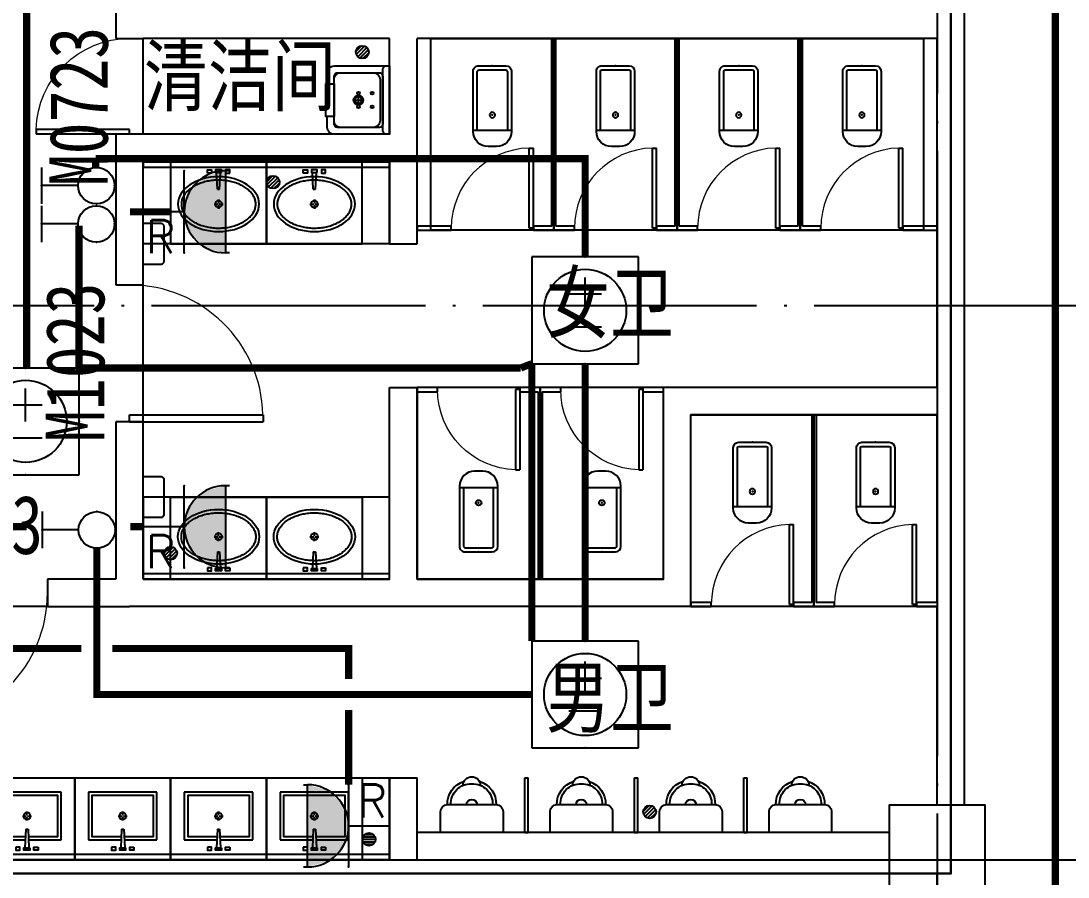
# Model space of a CAD drawing. Extents: x -233336 to 840473, y -28113 to 330904.
# Drawn here: x 34706 to 42356, y 7574 to 13828 of the extents above; entities that cross this region are included whole.
import ezdxf
from ezdxf.enums import TextEntityAlignment as Align
from ezdxf.xclip import XClip

# ---------------------------------------------------------------- set-up
doc = ezdxf.new("R2010")
doc.units = 0
doc.header["$LTSCALE"] = 1000
doc.header["$XCLIPFRAME"] = 2
doc.linetypes.add('104-14# 核心筒$0$DOTE', pattern=[2.4200000000000004, 2, -0.2, 0.02, -0.2])
doc.linetypes.add('DASH', pattern=[0.35, 0.25, -0.1])
doc.layers.get('0').update_dxf_attribs({"linetype": 'CONTINUOUS'})
for name, color, linetype in [('104-14# 核心筒$0$02-TEXT_标注', 9, 'CONTINUOUS'), ('104-14# 核心筒$0$02-TEXT_门窗', 9, 'CONTINUOUS'), ('104-14# 核心筒$0$A-C_门', 8, 'CONTINUOUS'), ('104-14# 核心筒$0$A-I_卫-洁具', 8, 'CONTINUOUS'), ('104-14# 核心筒$0$A-I_卫-隔断', 8, 'CONTINUOUS'), ('104-14# 核心筒$0$A-TECH_水', 3, 'CONTINUOUS'), ('104-14# 核心筒$0$A_AXIS-轴线', 8, '104-14# 核心筒$0$DOTE'), ('104-14# 核心筒$0$A_STR-砌块墙', 7, 'CONTINUOUS'), ('104-14# 核心筒$0$A_STR-砼柱', 8, 'CONTINUOUS'), ('EQUIP-动力', 80, 'CONTINUOUS'), ('EQUIP-插座', 80, 'CONTINUOUS'), ('EQUIP-照明', 80, 'CONTINUOUS'), ('WIRE-动力控制', 160, 'DASH'), ('WIRE-插座', 160, 'CONTINUOUS'), ('X-104 14#平面$0$05-填充_天正', 8, 'CONTINUOUS')]:
    doc.layers.add(name, color=color, linetype=linetype)
doc.layers.add('104-14# 核心筒$0$04-不打印_辅助线', color=8, linetype='CONTINUOUS', plot=False)
doc.layers.add('X-104 14#平面$0$000套内', color=8, linetype='CONTINUOUS', lineweight=30)
doc.styles.add('104-14# 核心筒$0$_TCH_WINDOW', font='STXIHEI.TTF', dxfattribs={"width": 0.8, "height": 3.5})
doc.styles.add('104-14# 核心筒$0$Standard', font='STXIHEI.TTF', dxfattribs={"width": 0.8})
doc.styles.add('_TEL_DIM', font='ROMANS2', dxfattribs={"width": 0.8, "height": 3.5, "bigfont": 'HZDF2'})
doc.styles.get("Standard").update_dxf_attribs({"font": 'GBENOR', "bigfont": 'GBCBIG'})

# ---------------------------------------------------------------- blocks, each defined once
blk = doc.blocks.new('104-14# 核心筒$0$jhat')
for p, q in [((-395, -250.0000000000582), (-395, 249.9999999999418)), ((-395, 249.9999999999418), (-44.99999999994179, 249.9999999999418)), ((-44.99999999994179, 249.9999999999418), (-44.99999999994179, 11.73657725605881)), ((-219.9999999999418, 32.25599999987753), (-219.9999999999418, 5.03999999986263)), ((-124.8214514199644, 8.000000000058208), (11.68149024352897, 14.3899337601033)), ((-124.8214514199644, 7.999999999941792), (-124.8214514199644, -8.000000000058208)), ((11.68149024352897, 14.3899337601033), (11.68149024352897, -14.3899337601033)), ((-225.0399999999208, -1.164153218269348e-10), (-253.7679999999236, -1.164153218269348e-10)), ((-219.9999999999418, -5.040000000095461), (-219.9999999999418, -32.76000000012573)), ((-186.7359999999171, -1.164153218269348e-10), (-214.9599999999045, -1.164153218269348e-10)), ((-124.8214514199644, -8.000000000058208), (11.68149024352897, -14.3899337601033)), ((-44.99999999994179, -12.38077738613356), (-44.99999999994179, -250.0000000000582)), ((-44.99999999994179, -250.0000000000582), (-395, -250.0000000000582))]:
    blk.add_line(p, q)
at = {"color": 8}
blk.add_lwpolyline([(-69.99999999994179, -11.06304409715813), (-69.99999999994179, -225.0000000000582), (-370, -225.0000000000582), (-370, 224.9999999999418), (-69.99999999994179, 224.9999999999418), (-69.99999999994179, 10.56628493819153)], dxfattribs=at)
for points in [[(7.191454842337407, 81.35012003820157), (30, 81.35012003820157), (30, 51.35012003820157), (7.191454842337407, 51.35012003820157)], [(11.68149024352897, -21.35012003820157), (30, -21.35012003820157), (30, 21.35012003820157), (11.68149024352897, 21.35012003820157)], [(7.191454842337407, -81.35012003820157), (30, -81.35012003820157), (30, -51.35012003820157), (7.191454842337407, -51.35012003820157)]]:
    blk.add_lwpolyline(points, close=True)
at = {"ltscale": 1000, "const_width": 0.8399999999999999}
blk.add_lwpolyline([(-219.5799999999581, 0.1399999998975545, 0.9999999999999999), (-220.4199999999255, 0.1399999998975545, 0.9999999999999999)], format="xyb", close=True, dxfattribs=at)
blk.add_circle((-219.9999999999418, -1.164153218269348e-10), 25.2)
at = {"layer": '104-14# 核心筒$0$04-不打印_辅助线'}
blk.add_lwpolyline([(100.0000000001164, -350), (100.0000000000582, 350), (-499.9999999999418, 350), (-499.9999999998836, -350)], close=True, dxfattribs=at)
blk = doc.blocks.new('104-14# 核心筒$0$$lvtry$00000200')
at = {"color": 0}
for p, q in [((-109.7834388052506, -40.0000000100008, 1e-08), (-109.7834388052433, -469.6564289897615, 1e-08)), ((99.78343880524335, -30.0000000100008, 1e-08), (-99.78343880524335, -30.0000000100008, 1e-08)), ((109.7834388052361, -469.6564289897615, 1e-08), (109.7834388052361, -40.0000000100008, 1e-08))]:
    blk.add_line(p, q, dxfattribs=at)
at = {"color": 0, "elevation": 1e-08}
blk.add_lwpolyline([(99.78343880524335, -1.000080374069512e-08), (-99.78343880524335, -1.000080374069512e-08, 0.4142135623730951), (-139.7834388052433, -40.0000000100008), (-139.7834388052433, -479.6564289897615, 0.4142135623730951), (-29.78343880524335, -589.6564289897615), (29.78343880523607, -589.6564289897615, 0.4142135623730903), (139.7834388052361, -479.6564289897633), (139.7834388052361, -40.0000000100008, 0.4142135623730951)], format="xyb", close=True, dxfattribs=at)
blk.add_lwpolyline([(139.7834388052361, -469.6564289897615), (-139.7834388052433, -469.6564289897615)], dxfattribs=at)
at = {"color": 0}
blk.add_circle((0, -358.6146012114659, 1e-08), 20, dxfattribs=at)
for centre, start, end in [((-99.78343880525063, -40.0000000100008, 1e-08), 90, 180), ((99.78343880523607, -40.0000000100008, 1e-08), 0, 90)]:
    blk.add_arc(centre, 10, start, end, dxfattribs=at)
for p in [(0, 0), (0, -358.6146012114659, 1e-08)]:
    blk.add_point(p, dxfattribs=at)
blk = doc.blocks.new('104-14# 核心筒$0$hgfasg')
at = {"layer": '104-14# 核心筒$0$04-不打印_辅助线'}
blk.add_lwpolyline([(-450, 1400), (450, 1400), (450, 0), (-450, 0)], close=True, dxfattribs=at)
at = {"yscale": -1}
blk.add_blockref('104-14# 核心筒$0$$lvtry$00000200', (0, 200), dxfattribs=at)
blk = doc.blocks.new('104-14# 核心筒$0$A-toilet-F2$0$A-toilet-F3$0$xb')
for p, q in [((177.7999999998137, 203.2000000000698), (-177.7999999993481, 203.1999999994878)), ((-228.5999999991618, 152.3999999994412), (-228.6000000010245, 9.313225746154785e-10)), ((228.6000000010245, -9.313225746154785e-10), (228.6000000005588, 152.3999999997905)), ((-228.6000000010245, 9.313225746154785e-10), (228.6000000010245, -9.313225746154785e-10))]:
    blk.add_line(p, q)
for centre, radius, start, end in [((9.313225746154785e-10, 342.8999999993248), 63.50000000000001, 1.07073087239469, 178.9292691276053), ((-6.349999998696148, 209.549999998766), 171.56755229355, 106.6068803142738, 182.1210963969083), ((-6.349999998696148, 209.549999998766), 146.16755229355, 87.87890362284142, 182.1210963969083), ((6.350000001490116, 209.549999998766), 146.16755229355, 357.8789036030917, 92.12109637715858), ((6.350000001490116, 209.549999998766), 171.56755229355, 357.8789036030917, 73.39311968572625), ((1.396983861923218e-09, 203.1999999987893), 38.1, 0, 180), ((-177.7999999993481, 152.3999999992084), 50.8, 90, 180), ((177.8000000002794, 152.3999999997905), 50.8, 0, 90)]:
    blk.add_arc(centre, radius, start, end)
blk = doc.blocks.new('104-14# 核心筒$0$meae')
for p, q in [((-215.039999999979, 0), (-243.7679999999818, 0)), ((-210, 5.039999999979045), (-210, 32.76000000000931)), ((-176.7359999999753, 0), (-204.9599999999627, 0)), ((-99.54815868195146, 8), (21.68149024352897, 14.3899337600451)), ((-99.54815868195146, -7.999999999941792), (-99.54815868195146, 8)), ((21.68149024352897, -14.3899337601033), (21.68149024352897, 14.3899337600451)), ((-210, -32.25599999999395), (-210, -5.039999999979045)), ((-99.54815868195146, -8.000000000058208), (21.68149024352897, -14.3899337601033))]:
    blk.add_line(p, q)
for points in [[(17.19145484233741, 81.35012003820157), (40, 81.35012003820157), (39.99999999994179, 51.35012003820157), (17.1914548422792, 51.35012003820157)], [(21.68149024352897, 21.35012003820157), (40, 21.35012003820157), (40, -21.35012003820157), (21.68149024352897, -21.35012003820157)], [(17.19145484233741, -81.35012003820157), (40, -81.35012003820157), (39.99999999994179, -51.35012003820157), (17.1914548422792, -51.35012003820157)]]:
    blk.add_lwpolyline(points, close=True)
at = {"const_width": 0.8399999999999999}
blk.add_lwpolyline([(-209.5800000000163, -0.1400000000139698, -0.9999999999999999), (-210.4199999999837, -0.1400000000139698, -0.9999999999999999)], format="xyb", close=True, dxfattribs=at)
blk.add_circle((-210, 0), 25.2)
blk.add_ellipse((-210, 0), major_axis=(0, -296.8388870928175), ratio=0.6737661697857759)
at = {"color": 8}
blk.add_open_spline([(-210, -271.838887092832), (-201.6286662275088, -271.838887092832), (-193.2556980797672, -270.8834744876949), (-176.5567826171755, -267.0318226981908), (-168.2292954665609, -264.1331208487391), (-151.7464247078751, -256.3412992825033), (-143.592075161112, -251.4461166422116), (-127.6688291439204, -239.6628589069005), (-119.9016611408442, -232.7743547918508), (-105.0053654383519, -217.100718463771), (-97.87740360945463, -208.3160983382841), (-84.50442564953119, -189.0367220979533), (-78.25994529254967, -178.5426552897552), (-66.86596525227651, -156.1005802754662), (-61.71665413689334, -144.1531549534993), (-52.68240508378949, -119.1104159536771), (-48.79751711455174, -106.0155586157343), (-42.41598126577446, -79.01830609660828), (-39.91934085072717, -65.11628590768669), (-36.39207964838715, -36.86706837144447), (-35.3614577781409, -22.5202054088586), (-34.79793056182098, 6.244822261855006), (-35.26502483320655, 20.66266644134885), (-37.68259151588427, 49.19399507466005), (-39.63306519814068, 63.30715293157846), (-44.95700291811954, 90.86129060061648), (-48.33046480413759, 104.3019146881416), (-56.39392556494568, 130.1611448710319), (-61.0838973345235, 142.5793309712317), (-71.62818411248736, 166.0733063118532), (-77.48238030000357, 177.1485642623738), (-90.15903716551838, 197.6798496269621), (-96.98112566315103, 207.1352148510632), (-111.3602107425686, 224.2113378457143), (-118.9163064261083, 231.8314545630128), (-134.510733252624, 245.1036245926516), (-142.547481424408, 250.7556368449004), (-158.868371842138, 260.0530890176306), (-167.1509793659789, 263.6999722997425), (-183.7976203592261, 269.0257272459567), (-192.162095878215, 270.7072330619558), (-208.8995512870024, 272.153067119536), (-217.2755150526064, 271.9185741905239), (-234.0031495776493, 269.526916392555), (-242.3573442720808, 267.3679324407713), (-258.9526960913208, 261.0731867576833), (-267.1936322519905, 256.9349128940958), (-283.3781850557425, 246.65468100406), (-291.3201072766096, 240.5117016318836), (-306.6623222918133, 226.2813428560039), (-314.0611830068519, 218.1942343084957), (-328.0653621423407, 200.2301868745126), (-334.6699371464783, 190.353927289194), (-346.859358667396, 169.044026111078), (-352.4439172392595, 157.6110181525), (-362.4072642970132, 133.476927122334), (-366.7859668953461, 120.7763437553076), (-374.1964356524404, 94.43610308453208), (-377.2281845823745, 80.79684587812517), (-381.8495765395346, 52.93462008907227), (-383.4392193020904, 38.71199739631265), (-385.1273327118251, 10.0537408667733), (-385.225804392132, -4.381569712015335), (-383.9285565786413, -33.08909023553133), (-382.5328362500295, -47.36097819061251), (-378.2902226594742, -75.36972922243876), (-375.4433290168527, -89.10625087702647), (-368.3874579074909, -115.6863969620317), (-364.1784936326439, -128.529630749661), (-354.5335200406262, -152.9902308470919), (-349.097582319926, -164.6071133053629), (-337.1786070214584, -186.3198765731067), (-330.6958189697471, -196.415140855941), (-316.9037533847149, -214.843760280055), (-309.5951420506462, -223.1764269854757), (-294.4000191528467, -237.9131964488188), (-286.5148495539906, -244.3169298697612), (-270.41386736813, -255.1213227973203), (-262.1997869724291, -259.5227866767091), (-245.6385630253353, -266.3373192788567), (-237.2919559226721, -268.7527736420161), (-222.6272707111784, -271.2949484957498), (-216.3134306632564, -271.838887092832), (-210, -271.838887092832)], degree=3, knots=[0, 0, 0, 0, 0.1541728099079682, 0.1541728099079682, 0.3083456198159364, 0.3083456198159364, 0.4625184297239047, 0.4625184297239047, 0.6166912396318729, 0.6166912396318729, 0.7708640495398411, 0.7708640495398411, 0.9250368594478093, 0.9250368594478093, 1.079209669355778, 1.079209669355778, 1.233382479263746, 1.233382479263746, 1.387555289171714, 1.387555289171714, 1.541728099079682, 1.541728099079682, 1.69590090898765, 1.69590090898765, 1.850073718895619, 1.850073718895619, 2.004246528803587, 2.004246528803587, 2.158419338711555, 2.158419338711555, 2.312592148619523, 2.312592148619523, 2.466764958527492, 2.466764958527492, 2.62093776843546, 2.62093776843546, 2.775110578343428, 2.775110578343428, 2.929283388251396, 2.929283388251396, 3.083456198159364, 3.083456198159364, 3.237629008067333, 3.237629008067333, 3.391801817975301, 3.391801817975301, 3.545974627883269, 3.545974627883269, 3.700147437791237, 3.700147437791237, 3.854320247699206, 3.854320247699206, 4.008493057607174, 4.008493057607174, 4.162665867515142, 4.162665867515142, 4.31683867742311, 4.31683867742311, 4.471011487331078, 4.471011487331078, 4.625184297239047, 4.625184297239047, 4.779357107147015, 4.779357107147015, 4.933529917054983, 4.933529917054983, 5.087702726962951, 5.087702726962951, 5.24187553687092, 5.24187553687092, 5.396048346778888, 5.396048346778888, 5.550221156686856, 5.550221156686856, 5.704393966594824, 5.704393966594824, 5.858566776502792, 5.858566776502792, 6.012739586410761, 6.012739586410761, 6.166912396318729, 6.166912396318729, 6.283185307179586, 6.283185307179586, 6.283185307179586, 6.283185307179586], dxfattribs=at)
at = {"layer": '104-14# 核心筒$0$04-不打印_辅助线'}
blk.add_lwpolyline([(-499.9999999998836, -349.9999999999418), (-499.9999999998836, 350.0000000000582), (100.0000000001164, 350.0000000000582), (100.0000000001164, -349.9999999999418)], close=True, dxfattribs=at)
blk = doc.blocks.new('104-14# 核心筒$0$hgfd')
at = {"color": 8}
for p, q in [((3.335953806526959e-07, 266.5000000000036), (2.372253220528364e-07, 189.5000000000036)), ((-38.49999971458601, 228.000000048185), (38.50000028541399, 227.9999999518077))]:
    blk.add_line(p, q, dxfattribs=at)
for points in [[(250, -3.504792402964085e-07), (-249.9999999999927, 3.504792402964085e-07), (-249.9999994917889, 406.0000003504792, -0.4142135623732199), (-199.9999994292011, 456.0000002878987), (-119.9999994292084, 456.0000001877597), (-119.9999994166865, 466.000000187767), (120.0000005833208, 465.9999998122548), (120.0000005708062, 455.9999998122548), (200.000000570777, 455.9999997121158, -0.414213562372991), (250.0000005081893, 405.9999996495353)], [(175.000000062566, 49.99999974339516), (-174.9999999374049, 50.00000025659756, -0.4142135623730927), (-199.9999999061183, 75.00000028789145), (-199.9999995230974, 381.0000002878987, -0.414213562373095), (-174.9999994917962, 406.0000002565976), (175.0000005082111, 405.9999997434024, -0.4142135623731322), (200.0000004769245, 380.9999997121085), (200.0000000938744, 74.99999971210127, -0.4142135623730573)], [(250, -3.504792402964085e-07), (-249.9999999999927, 3.504792402964085e-07), (-249.9999999686988, 25.00000035048652, -0.4142135623730971), (-224.9999999373977, 50.00000031918535), (225.0000000625878, 49.99999968082193, -0.4142135623730932), (250.0000000313012, 24.99999964952804)]]:
    blk.add_lwpolyline(points, format="xyb", close=True)
blk.add_lwpolyline([(120.0000005082184, 405.9999998122476), (-119.9999994917889, 406.0000001877524), (-119.9999994166865, 466.000000187767), (120.0000005833208, 465.9999998122548)], close=True)
blk.add_lwpolyline([(120.0000005708062, 455.9999998122548), (200.000000570777, 455.9999997121158, -0.414213562373095), (250.0000005081893, 405.9999996495353), (250, -3.504792402964085e-07), (-249.9999999999927, 3.504792402964085e-07), (-249.9999994917889, 406.0000003504792, -0.4142135623730929), (-199.9999994292011, 456.0000002878987), (-119.9999994292084, 456.0000001877597)], format="xyb")
blk.add_lwpolyline([(150.0000000876389, 69.99999977469633), (-149.9999999123756, 70.00000022531094, -0.4142135623730976), (-199.9999998497879, 120.0000002878915), (-199.9999995543913, 356.0000002878842, -0.414213562373095), (-149.9999994918035, 406.0000002253037), (150.0000005081965, 405.9999997746963, -0.414213562373095), (200.0000004456087, 355.9999997121085), (200.0000001502194, 119.9999997121231, -0.4142135623731096)], format="xyb", close=True, dxfattribs=at)
for centre, radius in [((-49.99999971457146, 228.0000000625914), 10), ((2.854139893315732e-07, 228.0000000000036), 35), ((50.00000028542127, 227.9999999374159), 10), ((-49.99999983975431, 128.0000000625841), 10), ((50.00000016025297, 127.9999999374159), 10)]:
    blk.add_circle(centre, radius)
blk.add_circle((2.854139893315732e-07, 228.0000000000036), 25, dxfattribs=at)
blk = doc.blocks.new('104-14# 核心筒$0$A$C0B6E3E5F')
at = {"layer": '104-14# 核心筒$0$A-I_卫-隔断'}
for p, q in [((-12.5, 1.530808498934192e-15), (-12.5, 400)), ((-12.5, 400), (12.5, 400)), ((12.5, 0), (12.5, 400)), ((-12.5, 1.530808498934192e-15), (12.5, 0))]:
    blk.add_line(p, q, dxfattribs=at)
blk = doc.blocks.new('104-14# 核心筒$0$$DorLib2D$00000001')
for p, q in [((0.45, 0.9750000000000001), (0.5000000000000002, 0.9750000000000001)), ((0.45, 0), (0.45, 0.9750000000000001)), ((0.5, 0), (0.5, 0.9750000000000001)), ((0.5, 0), (0.45, 0))]:
    blk.add_line(p, q)
at = {"lineweight": 13}
blk.add_arc((0.475, 0), 0.975, 91.4692835813538, 180, dxfattribs=at)
blk = doc.blocks.new('_FZHK')
blk.add_lwpolyline([(-0.5, -0.5), (0.5, -0.5), (0.5, 0.5), (-0.5, 0.5)], close=True)
blk = doc.blocks.new('104-14# 核心筒$0$$TwtSys$00000141')
for p, q in [((-94.19606303561523, 7.672111694559135), (-10.08309029082739, 91.78508443935061)), ((-94.19606303561523, 7.672111694559135), (-10.08309029082739, 91.78508443935061)), ((-87.21916889109707, -35.05448014085778), (35.05448014085778, 87.21916889110071)), ((-87.21916889109707, -35.05448014085778), (35.05448014085778, 87.21916889110071)), ((-66.46803743153214, -66.46803743153941), (66.46803743153214, 66.46803743153214)), ((-66.46803743153214, -66.46803743153578), (66.46803743153214, 66.46803743153214)), ((-32.35611368903483, -87.061266563549), (87.58274635417911, 32.87759347966494)), ((-32.35611368903483, -87.061266563549), (87.58274635417911, 32.87759347966858)), ((11.43110768805855, -92.25951895252001), (92.2594807012465, -11.43114593933933)), ((11.43110768805855, -92.25951895252001), (92.2594807012465, -11.43114593933933))]:
    blk.add_line(p, q)
blk.add_circle((0, 0), 94)
blk.add_circle((0, 0), 94)
blk = doc.blocks.new('104-14# 核心筒')
at = {"layer": '104-14# 核心筒$0$A-C_门'}
for p, q in [((35599.99999999997, 13000.00020147525), (35600, 13700.00020147525)), ((35599.99999999991, 10900.00020154169), (35599.99999999993, 11900.00020154169)), ((34899.99999999028, 9550.000201542396), (33899.99999999028, 9550.000201542396))]:
    blk.add_line(p, q, dxfattribs=at)
at = {"layer": '104-14# 核心筒$0$A-I_卫-洁具', "ltscale": 0.1}
blk.add_line((41049.99999999996, 7900.000000000062), (37599.9999999998, 7900.000000000062), dxfattribs=at)
for points in [[(35599.99999999997, 12800.00020147528), (37400.00000000009, 12800.00020147616), (37400.00000000009, 12200.00020147616), (35599.99999999997, 12200.00020147528)], [(35599.99999999997, 12760.00020147517), (37400.0000000002, 12760.00020147482), (37400.0000000002, 12800.00020147482), (35599.99999999997, 12800.00020147517)], [(35600.00000000102, 9750.00020154228), (37399.99999999985, 9750.000201541348), (37399.99999999985, 10350.00020154135), (35600.00000000102, 10350.00020154228)], [(35600.00000000102, 9750.00020154228), (37400.00000000125, 9750.00020154193), (37400.00000000125, 9790.00020154193), (35600.00000000102, 9790.00020154228)], [(37399.99999999948, 7699.99999999674), (33900.00000000177, 7699.999999994813), (33900.00000000177, 8299.999999994812), (37399.99999999948, 8299.99999999674)], [(33900.00000000334, 7699.999999997672), (37400.00000000087, 7699.999999997322), (37400.00000000087, 7739.999999997322), (33900.00000000334, 7739.999999997672)]]:
    blk.add_lwpolyline(points, close=True, dxfattribs=at)
for points in [[(35599.99999999997, 12050.00020147528), (35599.99999999997, 12350.00020147528), (35729.99999999997, 12350.00020147528, -0.414213562373095), (35749.99999999997, 12330.00020147528), (35749.99999999997, 12070.00020147528, -0.414213562373095), (35729.99999999997, 12050.00020147528)], [(35600.00000000102, 10200.00020154228), (35600.00000000102, 10500.00020154228), (35730.00000000102, 10500.00020154228, -0.414213562373095), (35750.00000000102, 10480.00020154228), (35750.00000000102, 10220.00020154228, -0.414213562373095), (35730.00000000102, 10200.00020154228)]]:
    blk.add_lwpolyline(points, format="xyb", close=True, dxfattribs=at)
at = {"layer": '104-14# 核心筒$0$A-I_卫-隔断'}
for p, q in [((38584.99999999779, 12330.00020147649), (38584.99999999776, 13700.00020147651)), ((38584.99999999776, 13700.00020147651), (38614.99999999776, 13700.00020147651)), ((38614.99999999774, 12330.00020147652), (38614.99999999776, 13700.00020147651)), ((39484.99999999774, 12330.00020147652), (39484.99999999776, 13700.00020147651)), ((39484.99999999776, 13700.00020147651), (39514.99999999776, 13700.00020147651)), ((39514.99999999774, 12330.00020147648), (39514.99999999776, 13700.00020147651)), ((40384.99999999778, 12330.00020147648), (40384.99999999776, 13700.00020147651)), ((40384.99999999776, 13700.00020147651), (40414.99999999776, 13700.00020147651)), ((40414.99999999779, 12330.00020147648), (40414.99999999776, 13700.00020147651)), ((37849.99999989122, 12330.00020147652), (37599.99999999991, 12330.00020147651)), ((37599.99999999991, 12330.00020147651), (37599.99999999991, 12300.00020147651)), ((37849.99999989122, 12300.00020147654), (37849.99999989122, 12330.00020147652)), ((38584.99999999779, 12330.00020147649), (38449.99999989122, 12330.0002014765)), ((38449.99999989122, 12330.0002014765), (38449.99999989122, 12300.00020147654)), ((38749.99999988924, 12330.00020147651), (38614.99999999774, 12330.00020147652)), ((38749.99999988923, 12300.00020147652), (38749.99999988924, 12330.00020147651)), ((39484.99999999774, 12330.00020147652), (39349.99999988874, 12330.00020147651)), ((39349.99999988874, 12330.00020147651), (39349.99999988874, 12300.00020147652)), ((39649.99999988874, 12330.00020147647), (39514.99999999774, 12330.00020147648)), ((39649.99999988874, 12300.00020147648), (39649.99999988874, 12330.00020147647)), ((40384.99999999778, 12330.00020147648), (40249.99999988923, 12330.00020147647)), ((40249.99999988923, 12330.00020147647), (40249.99999988923, 12300.00020147648)), ((40549.99999988874, 12330.00020147649), (40414.99999999779, 12330.00020147648)), ((40549.99999988874, 12300.00020147655), (40549.99999988874, 12330.00020147649)), ((41399.99999999994, 12330.00020147651), (41149.99999988874, 12330.0002014765)), ((41149.99999988874, 12330.0002014765), (41149.99999988874, 12300.00020147655)), ((41399.99999999994, 12300.00020147651), (41399.99999999994, 12330.00020147651)), ((37599.99999999991, 12300.00020147651), (37849.99999989122, 12300.00020147654)), ((38449.99999989101, 12300.00020147651), (37849.99999989101, 12300.00020147651)), ((38449.99999989122, 12300.00020147654), (38599.99999999776, 12300.00020147651)), ((38599.99999999566, 12300.00020147651), (38749.99999988923, 12300.00020147652)), ((39349.99999988892, 12300.00020147651), (38749.99999988892, 12300.00020147651)), ((39349.99999988874, 12300.00020147652), (39499.99999999776, 12300.00020147651)), ((39499.99999999776, 12300.00020147651), (39649.99999988874, 12300.00020147648)), ((40249.99999988893, 12300.00020147651), (39649.99999988893, 12300.00020147651)), ((40249.99999988923, 12300.00020147648), (40399.99999999776, 12300.00020147651)), ((40399.99999999776, 12300.00020147651), (40549.99999988874, 12300.00020147655)), ((41149.99999988895, 12300.00020147651), (40549.99999988895, 12300.00020147651)), ((41149.99999988874, 12300.00020147655), (41399.99999999994, 12300.00020147651)), ((37749.99999989122, 11150.00020154185), (37599.99999999776, 11150.00020154181)), ((37599.99999999776, 11150.00020154181), (37599.99999999776, 11120.00020154181)), ((37599.99999999776, 11120.00020154181), (37749.99999989122, 11120.00020154186)), ((38349.99999989101, 11150.00020154181), (37749.99999989101, 11150.00020154181)), ((37749.99999989122, 11120.00020154186), (37749.99999989122, 11150.00020154185)), ((38499.99999999776, 11150.00020154181), (38349.99999989072, 11150.00020154185)), ((38349.99999989072, 11150.00020154185), (38349.99999989072, 11120.00020154188)), ((38349.99999989072, 11120.00020154188), (38484.99999999774, 11120.00020154185)), ((38484.99999999774, 11120.00020154185), (38484.99999999776, 9750.000201541814)), ((38649.99999988874, 11150.00020154182), (38499.99999999566, 11150.00020154181)), ((38514.99999999774, 11120.00020154183), (38649.99999988874, 11120.0002015418)), ((38514.99999999774, 11120.00020154183), (38514.99999999776, 9750.000201541814)), ((39249.99999988893, 11150.00020154181), (38649.99999988893, 11150.00020154181)), ((38649.99999988874, 11120.0002015418), (38649.99999988874, 11150.00020154182)), ((39399.99999999988, 11150.00020154181), (39249.99999988923, 11150.00020154182)), ((39249.99999988923, 11150.00020154182), (39249.99999988923, 11120.00020154179)), ((39249.99999988923, 11120.00020154179), (39399.99999999988, 11120.00020154181)), ((39399.99999999988, 11120.00020154181), (39399.99999999988, 11150.00020154181)), ((40484.9999998886, 10950.00020154217), (40484.99999988859, 9580.000201542567)), ((40514.9999998886, 10950.00020154217), (40484.9999998886, 10950.00020154217)), ((40514.9999998886, 10950.00020154217), (40514.99999988859, 9580.000201542456)), ((38514.99999999776, 9750.000201541814), (38484.99999999776, 9750.000201541814)), ((39749.99999989073, 9580.000201542527), (39599.99999999994, 9580.000201542513)), ((39599.99999999994, 9580.000201542513), (39599.99999999994, 9550.000201542513)), ((39749.99999989072, 9550.000201542563), (39749.99999989073, 9580.000201542527)), ((40484.99999988859, 9580.000201542567), (40349.99999989122, 9580.000201542562)), ((40349.99999989122, 9580.000201542562), (40349.99999989122, 9550.000201542563)), ((40649.99999989072, 9580.000201542418), (40514.99999988859, 9580.000201542456)), ((40649.99999989073, 9550.000201542562), (40649.99999989072, 9580.000201542418)), ((41399.99999999999, 9580.000201542456), (41249.99999989122, 9580.000201542418)), ((41249.99999989122, 9580.000201542418), (41249.99999989122, 9550.00020154253)), ((39599.99999999994, 9550.000201542513), (39749.99999989072, 9550.000201542563)), ((40349.99999989112, 9550.000201542513), (39749.99999989112, 9550.000201542513)), ((40349.99999989122, 9550.000201542563), (40499.9999998886, 9550.000201542513)), ((40499.9999998886, 9550.000201542513), (40649.99999989073, 9550.000201542562)), ((41249.99999989112, 9550.000201542513), (40649.99999989112, 9550.000201542513)), ((41249.99999989122, 9550.00020154253), (41399.99999999999, 9550.000201542465))]:
    blk.add_line(p, q, dxfattribs=at)
at = {"layer": '104-14# 核心筒$0$A_AXIS-轴线'}
for p, q in [((41400.00000000001, 54018.37846733601), (41400.00000000001, -8545.12396972545)), ((-24838.9698462474, 11750), (120259.921909796, 11750)), ((-24838.9698462474, 7700), (120259.921909796, 7700))]:
    blk.add_line(p, q, dxfattribs=at)
at = {"layer": '104-14# 核心筒$0$A_STR-砌块墙'}
for p, q in [((35399.99999999995, 13900.00020154229), (35400.00000000001, 13700.00020147524)), ((41600.00000000003, 11050.00020154216), (41600.00000000009, 13900.00020154222)), ((35400.00000000001, 13700.00020147524), (35600.00000000001, 13700.00020147523)), ((37399.99999999995, 13700.00020154222), (35599.99999999999, 13700.00020154228)), ((37399.99999999992, 13000.00020147509), (37399.99999999995, 13700.00020154222)), ((37599.99999999991, 12900.0002014751), (37599.99999999993, 13700.00020154227)), ((38350.00029705989, 13700.00020154222), (37599.99999999993, 13700.00020154227)), ((41300.00000000009, 13700.00020154217), (38350.00029705989, 13700.00020154222)), ((41400.00000000009, 13700.00020154222), (41300.00000000009, 13700.00020154217)), ((41400.00000000004, 11150.00020154216), (41400.00000000009, 13700.00020154222)), ((35599.99999999997, 13000.00020147514), (35400.00000000002, 13000.00020147524)), ((35400.00000000002, 13000.00020147524), (35399.99999999997, 12900.00020147517)), ((37399.99999999992, 13000.00020147509), (35599.99999999997, 13000.00020147514)), ((35399.99999999997, 12900.00020147517), (35399.99999999993, 11900.00020154176)), ((37599.99999999991, 12200.00020147616), (37599.99999999991, 12900.00020147511)), ((37399.99999999995, 12800.00020147511), (35599.99999999997, 12800.00020147517)), ((35599.99999999995, 11900.00020154175), (35599.99999999997, 12800.00020147517)), ((37399.99999999991, 12200.00020147616), (37399.99999999995, 12800.00020147511)), ((37399.99999999991, 12200.00020147616), (37599.99999999991, 12200.00020147616)), ((35399.99999999993, 11900.00020154176), (35599.99999999995, 11900.00020154175)), ((37399.99999999987, 9750.00020154232), (37399.99999999988, 11150.00020154222)), ((37399.99999999988, 11150.00020154222), (37599.99999999988, 11150.00020154222)), ((37599.99999999983, 9750.000201542229), (37599.99999999988, 11150.00020154222)), ((41400.00000000004, 11150.00020154216), (39399.99999999996, 11150.00020154216)), ((39399.99999999993, 9750.000201542176), (39399.99999999996, 11150.00020154216)), ((41600, 9565.000201542569), (41600.00000000003, 11050.00020154216)), ((41400.00000000002, 10950.00020154217), (39599.99999999996, 10950.00020154217)), ((39599.99999999993, 9550.00020154215), (39599.99999999996, 10950.00020154217)), ((41399.99999999999, 9580.000201542456), (41400.00000000002, 10950.00020154217)), ((35599.99999999991, 10900.00020154175), (35399.99999999989, 10900.00020154176)), ((35399.99999999989, 10900.00020154176), (35399.99999999984, 9750.00020154239)), ((35599.99999999985, 9750.000201542372), (35599.99999999991, 10900.00020154175)), ((35399.99999999984, 9750.00020154239), (34899.99999999032, 9750.000201542394)), ((34899.99999999032, 9750.000201542394), (34899.99999999032, 9550.000201542394)), ((37399.99999999987, 9750.00020154232), (35599.99999999985, 9750.000201542372)), ((39399.99999999993, 9750.000201542176), (37599.99999999983, 9750.000201542229)), ((41599.99999999999, 8100.000000000085), (41600, 9565.000201542569)), ((34899.99999999032, 9550.000201542394), (35499.99999999985, 9550.000201542396)), ((37499.99999999987, 9550.000201542338), (35499.99999999985, 9550.000201542396)), ((39599.99999999993, 9550.00020154215), (37499.99999999985, 9550.000201542221)), ((41399.99999999996, 8100.000000000085), (41399.99999999999, 9550.000201542465)), ((37399.99999999977, 7700.000000000174), (37399.9999999998, 8300.000000000178)), ((37399.9999999998, 8300.000000000178), (37599.9999999998, 8300.000000000171)), ((37599.99999999977, 7700.000000000167), (37599.9999999998, 8300.000000000171)), ((33900.00000000368, 7700.000000000215), (37399.99999999977, 7700.000000000174)), ((37599.99999999977, 7700.000000000167), (41049.99999999993, 7700.000000000062))]:
    blk.add_line(p, q, dxfattribs=at)
for p in [(38399.99999998536, 7900.000000000062), (39199.99999998536, 7900.000000000062), (39999.99999998536, 7900.000000000062)]:
    blk.add_blockref('104-14# 核心筒$0$A$C0B6E3E5F', p)
at = {"layer": '104-14# 核心筒$0$A-C_门'}
ref = blk.add_blockref('104-14# 核心筒$0$$DorLib2D$00000001', (35499.99999999999, 13350.00020147525), dxfattribs=dict(at, xscale=-700, yscale=700, zscale=200, rotation=89.99999999999815))
ref.add_attrib('A', 'M0723', (35340.77999121413, 12620.83664156852), dxfattribs={"layer": '104-14# 核心筒$0$02-TEXT_门窗', "height": 428.1386462882095, "rotation": 89.99999999999815, "style": '104-14# 核心筒$0$_TCH_WINDOW', "width": 0.8})
ref = blk.add_blockref('104-14# 核心筒$0$$DorLib2D$00000001', (35499.99999999992, 11400.0002015417), dxfattribs=dict(at, xscale=-1000, yscale=-1000, zscale=200, rotation=89.99999999999795))
ref.add_attrib('A', 'M1023', (35315.53964253459, 10752.59845481691), dxfattribs={"layer": '104-14# 核心筒$0$02-TEXT_门窗', "height": 428.1386462882095, "rotation": 89.99999999999795, "style": '104-14# 核心筒$0$_TCH_WINDOW', "width": 0.8})
ref = blk.add_blockref('104-14# 核心筒$0$$DorLib2D$00000001', (34399.99999999028, 9650.000201542396), dxfattribs=dict(at, xscale=1000, yscale=1000, zscale=200, rotation=180))
ref.add_attrib('A', 'M1023', (33702.59825326546, 9934.460559007595), dxfattribs={"layer": '104-14# 核心筒$0$02-TEXT_门窗', "height": 428.1386462882095, "style": '104-14# 核心筒$0$_TCH_WINDOW', "width": 0.8})
at = {"layer": '104-14# 核心筒$0$A-I_卫-洁具', "ltscale": 0.1}
for name, p, rotation in [('104-14# 核心筒$0$hgfasg', (38149.99999999997, 13700.00020147616), 180), ('104-14# 核心筒$0$hgfasg', (39049.99999999776, 13700.00020147616), 180), ('104-14# 核心筒$0$hgfasg', (39949.99999999776, 13700.00020147616), 180), ('104-14# 核心筒$0$hgfasg', (40849.99999999776, 13700.00020147616), 180), ('104-14# 核心筒$0$hgfd', (37400.00000037823, 13250.00020147517), 89.99999999369672), ('104-14# 核心筒$0$hgfasg', (40049.99999999994, 10950.00020154216), 180), ('104-14# 核心筒$0$hgfasg', (40949.99999999994, 10950.00020154216), 180), ('104-14# 核心筒$0$meae', (36150.00000000003, 9850.00020154228), 270), ('104-14# 核心筒$0$meae', (36849.99999999997, 9850.000201542513), 270)]:
    blk.add_blockref(name, p, dxfattribs=dict(at, rotation=rotation))
at = {"layer": '104-14# 核心筒$0$A-I_卫-洁具', "ltscale": 0.1, "xscale": -1}
for name, p, rotation in [('104-14# 核心筒$0$meae', (36150.00000000015, 12700.00020147528), 270), ('104-14# 核心筒$0$meae', (36850.00000000015, 12700.00020147505), 270), ('104-14# 核心筒$0$jhat', (34750.00000000003, 7799.999999996566), 90), ('104-14# 核心筒$0$jhat', (35450.00000000003, 7799.99999999674), 90), ('104-14# 核心筒$0$jhat', (36150.00000000003, 7799.999999996682), 90), ('104-14# 核心筒$0$jhat', (36850.00000000003, 7799.999999996682), 90)]:
    blk.add_blockref(name, p, dxfattribs=dict(at, rotation=rotation))
for name, p in [('104-14# 核心筒$0$hgfasg', (38049.99999999997, 9750.000201542163)), ('104-14# 核心筒$0$hgfasg', (38949.99999999776, 9750.000201542163)), ('104-14# 核心筒$0$A-toilet-F2$0$A-toilet-F3$0$xb', (37999.99999998536, 7900.000000000062)), ('104-14# 核心筒$0$A-toilet-F2$0$A-toilet-F3$0$xb', (38799.99999998536, 7900.000000000062)), ('104-14# 核心筒$0$A-toilet-F2$0$A-toilet-F3$0$xb', (39599.99999998536, 7900.000000000062)), ('104-14# 核心筒$0$A-toilet-F2$0$A-toilet-F3$0$xb', (40399.99999998536, 7900.000000000062))]:
    blk.add_blockref(name, p, dxfattribs=at)
at = {"layer": '104-14# 核心筒$0$A-I_卫-隔断', "xscale": -600, "zscale": 30, "rotation": 180}
for p, yscale in [((38149.99999989101, 12315.00020147651), -600), ((39049.99999988892, 12315.00020147651), -600), ((39949.99999988893, 12315.00020147651), -600), ((40849.99999988895, 12315.00020147651), -600), ((38049.99999989101, 11135.00020154181), 600), ((38949.99999988893, 11135.00020154181), 600), ((40049.99999989112, 9565.000201542513), -600), ((40949.99999989112, 9565.000201542513), -600)]:
    blk.add_blockref('104-14# 核心筒$0$$DorLib2D$00000001', p, dxfattribs=dict(at, yscale=yscale))
at = {"layer": '104-14# 核心筒$0$A-TECH_水', "xscale": 0.5, "yscale": 0.5, "zscale": 0.5}
for p, rotation in [((37200.00000037825, 13600.00020144097), 180), ((37249.79271546162, 7849.99999999642), 315)]:
    blk.add_blockref('104-14# 核心筒$0$$TwtSys$00000141', p, dxfattribs=dict(at, rotation=rotation))
for p in [(36548.84705629469, 12650.00020147589), (35800.00000000103, 9939.57995336136), (39299.99999998398, 8050.000000000058)]:
    blk.add_blockref('104-14# 核心筒$0$$TwtSys$00000141', p, dxfattribs=at)
at = {"layer": '104-14# 核心筒$0$A_STR-砼柱', "xscale": 700, "yscale": 800, "zscale": 800}
blk.add_blockref('_FZHK', (41399.99999999996, 7700.000000000058), dxfattribs=at)
at = {"layer": '104-14# 核心筒$0$02-TEXT_标注', "style": '104-14# 核心筒$0$Standard', "width": 0.8}
for s, p in [('清洁间', (35605.58637340282, 13214.10831941662)), ('女卫', (38542.08263990493, 11554.30774442386)), ('男卫', (38542.08263990493, 8674.578921541106))]:
    blk.add_text(s, height=428.1386462882095, dxfattribs=at).set_placement(p)
blk = doc.blocks.new('X-104 14#平面')
at = {"layer": 'X-104 14#平面$0$000套内'}
blk.add_lwpolyline([(23400.00000000001, 26450.00000000002), (50400.00000000001, 26450.00000000002), (50400.00000000001, -2049.999999999978), (23449.99999999199, -2049.999999999977), (23450.00000000803, 7799.999999999234), (32350.00000000158, 7800.000000001231), (32350.00000000159, 7599.999999993254), (41500.00000001615, 7599.999999990974), (41500.00000000009, 16600.00020154226), (38350.00029705991, 16600.00010077111), (38350.0002970601, 19249.9998992286), (30600.00000000007, 19249.99999999982), (30600.00000000007, 26300.00000000002)], dxfattribs=at)
at = {"layer": 'X-104 14#平面$0$05-填充_天正'}
blk.add_lwpolyline([(41400.00000000001, -2049.999999999978), (41400.00000000001, 7599.999999990999), (32350.00000000282, 7599.999999993254), (32350.00000000158, 7800.000000001231), (26449.99999999919, 7799.999999999907), (26450.00000000331, 6399.999999999681), (23450.00000000536, 6399.99999999974), (23449.99999999199, -2049.999999999977), (30600.00000006576, -2049.999999954483), (30600.00000005462, -249.9999999999927), (32399.99999999997, -249.9999999999927), (32400.00000000001, -2049.999999999978)], close=True, dxfattribs=at)
ref = blk.add_blockref('104-14# 核心筒', (0, 0))
XClip(ref).set_block_clipping_path([(-38664.36238214614, -25499.99999999997), (139216.5485069363, 330900)])
blk = doc.blocks.new('$equip$00001344')
for p, q in [((0.6500000000014552, 0.6500000000014552), (-0.6500000000014552, 0.6500000000014552)), ((-0.6500000000014552, 0.6500000000014552), (-0.6500000000014552, -0.6500000000014552)), ((0.6500000000014552, -0.6500000000014552), (0.6500000000014552, 0.6500000000014552)), ((0, 0), (0, 0.4000000000014552)), ((-0.2000000000007276, 0.2000000000007276), (0.2000000000007276, 0.2000000000007276)), ((-0.2000000000007276, -0.2000000000007276), (0.2000000000007276, -0.2000000000007276)), ((-0.6500000000014552, -0.6500000000014552), (0.6500000000014552, -0.6500000000014552))]:
    blk.add_line(p, q)
blk.add_circle((0, 0), 0.5)
for p in [(0, 0.6500000000014552), (-0.6500000000014552, 0), (0.6500000000014552, 0), (0, -0.6500000000014552)]:
    blk.add_point(p)
at = {"flags": 9}
blk.add_attdef('A', (0, 0), '', height=2e-05, dxfattribs=at)
blk = doc.blocks.new('$equip$00002672')
for p, q in [((0.2222222222226264, 0.8888888888905058), (-0.2222222222226264, 0.8888888888905058)), ((0, 0.4444444444452529), (0, 0.8888888888905058))]:
    blk.add_line(p, q)
blk.add_circle((0, 0.2222222222226264), 0.2222222222222)
for p in [(0, 0.8888888888905058), (-0.2222222222226264, 0.2222222222226264), (0.2222222222226264, 0.2222222222226264), (0, 0)]:
    blk.add_point(p)
at = {"color": 7, "style": '_TEL_DIM', "flags": 1}
for tag in ['REMARK', 'A']:
    blk.add_attdef(tag, text='', height=2e-05, dxfattribs=at).set_placement((0, 0), align=Align.MIDDLE_CENTER)
blk = doc.blocks.new('$equip$00001764')
for p, q in [((-0.5, 1.049999999999272), (-0.5, 1)), ((0.5, 1.049999999999272), (0.5, 1)), ((-0.5, 1), (0.5, 1)), ((0.5, 0.5), (-0.5, 0.5)), ((0, 0.5), (0, 0))]:
    blk.add_line(p, q)
blk.add_arc((0, 1), 0.500000000000025, 180, 0)
for p in [(-0.5, 0.5), (0.5, 0.5), (0, 0)]:
    blk.add_point(p)
for points in [[(0.4330127018911298, 0.75), (-0.4330127018911298, 0.75), (0.5, 1), (-0.5, 1)], [(0.25, 0.5669872981052322), (-0.25, 0.5669872981052322), (0.4330127018911298, 0.75), (-0.4330127018911298, 0.75)], [(0, 0.5), (0, 0.5), (0.25, 0.5669872981052322), (-0.25, 0.5669872981052322)]]:
    blk.add_solid(points)
at = {"color": 7, "style": '_TEL_DIM'}
blk.add_attdef('$TEXT$', text='', height=0.4, dxfattribs=at).set_placement((0.3030595533709857, 0.2110205339395179), align=Align.MIDDLE_CENTER)
at = {"color": 7, "style": '_TEL_DIM', "flags": 1}
blk.add_attdef('A', text='', height=2e-05, dxfattribs=at).set_placement((0, 0), align=Align.MIDDLE_CENTER)

msp = doc.modelspace()

# ---------------------------------------------------------------- linework, layer by layer
at = {"layer": 'WIRE-动力控制', "color": 160, "const_width": 52.5}
for points in [[(35252.37335148373, 12758.40734974768), (35252.37335148373, 12821.57604436972)], [(38828.22235658133, 12104.30017999298), (38828.22235658133, 12821.57604436972), (35252.37335148373, 12821.57604436972)], [(35130.79151136164, 11292.853739727), (35130.79151136164, 12332.7735037629)], [(38438.22235658046, 8907.734178062303), (35260.72364014146, 8907.734178062303), (35260.72364014146, 9976.769064116903)]]:
    msp.add_lwpolyline(points, dxfattribs=at)
at = {"layer": 'WIRE-插座', "color": 160, "const_width": 52.5}
for points in [[(42263.71361580212, 4497.146260276902), (42263.71361580212, 19375.67690041753), (38014.63806361214, 19375.67690041757)], [(34565.24532391503, 18432.41622578912), (34747.50335817831, 18432.41622578912), (34747.50335817831, 11292.85373978841)], [(35799.99999999889, 12434.07491171968), (35503.01296470138, 12434.07491171965)], [(38357.57829718952, 11292.853739727), (38438.22235659707, 11324.30017999458)], [(38438.22235659707, 11324.30017999458), (38438.22235659707, 9297.734178066516)], [(38828.22235658133, 11324.30017999123), (38828.22235658133, 9297.734178063176)], [(35130.79152841445, 11292.853739727), (38357.57829718952, 11292.853739727)], [(34748.22364014079, 10133.29643092438), (33989.23107794533, 10133.29643092438)], [(35599.9999999997, 10133.29643092438), (35506.55697947481, 10133.29643092438)], [(35148.22364014144, 9243.483862009289), (33989.23107794533, 9243.620165093336)], [(37099.99999999825, 9020.23417806573), (37099.99999999818, 9243.254323748348), (35373.22364014144, 9243.45740093015)], [(37099.99999999816, 8248.249747927941), (37099.99999999825, 8795.23417806573)]]:
    msp.add_lwpolyline(points, dxfattribs=at)

# ---------------------------------------------------------------- block references
msp.add_blockref('X-104 14#平面', (0, 0))
at = {"layer": 'EQUIP-动力', "color": 80, "xscale": 600, "yscale": 600, "zscale": 600}
for p in [(38828.22235658133, 11714.3001799921), (38828.22235659794, 11714.30017999545), (34740.79151136077, 10902.85373978753), (34740.79152841358, 10902.85373972612), (38828.22235658133, 8907.734178062303), (38828.22235659794, 8907.734178065642)]:
    msp.add_blockref('$equip$00001344', p, dxfattribs=at)
at = {"layer": 'EQUIP-插座'}
ref = msp.add_blockref('$equip$00001764', (35599.99999999862, 12434.07491171968), dxfattribs=dict(at, xscale=600, yscale=600, zscale=600, rotation=270))
ref.add_attrib('$TEXT$', 'R', dxfattribs={"layer": '0', "color": 7, "height": 240, "style": '_TEL_DIM'}).set_placement((35726.61232036233, 12252.23917969709), align=Align.MIDDLE_CENTER)
ref = msp.add_blockref('$equip$00001764', (35599.99999999862, 10133.29643092438), dxfattribs=dict(at, xscale=600, yscale=600, zscale=600, rotation=270))
ref.add_attrib('$TEXT$', 'R', dxfattribs={"layer": '0', "color": 7, "height": 240, "style": '_TEL_DIM'}).set_placement((35726.61232036233, 9951.460698901792), align=Align.MIDDLE_CENTER)
ref = msp.add_blockref('$equip$00001764', (37399.99999999816, 7948.249747927941), dxfattribs=dict(at, xscale=600, yscale=600, zscale=600, rotation=90))
ref.add_attrib('$TEXT$', 'R', dxfattribs={"layer": '0', "color": 7, "height": 240, "style": '_TEL_DIM'}).set_placement((37273.38767963445, 8130.085479950532), align=Align.MIDDLE_CENTER)
at = {"layer": 'EQUIP-照明', "color": 80, "xscale": 600, "yscale": 600, "zscale": 600, "rotation": 90}
for p in [(35390.5129587017, 12625.16067058034), (35390.5129587017, 12345.09782779659), (35394.05697347503, 10110.10239745048)]:
    msp.add_blockref('$equip$00002672', p, dxfattribs=at)

doc.saveas('drawing.dxf')
